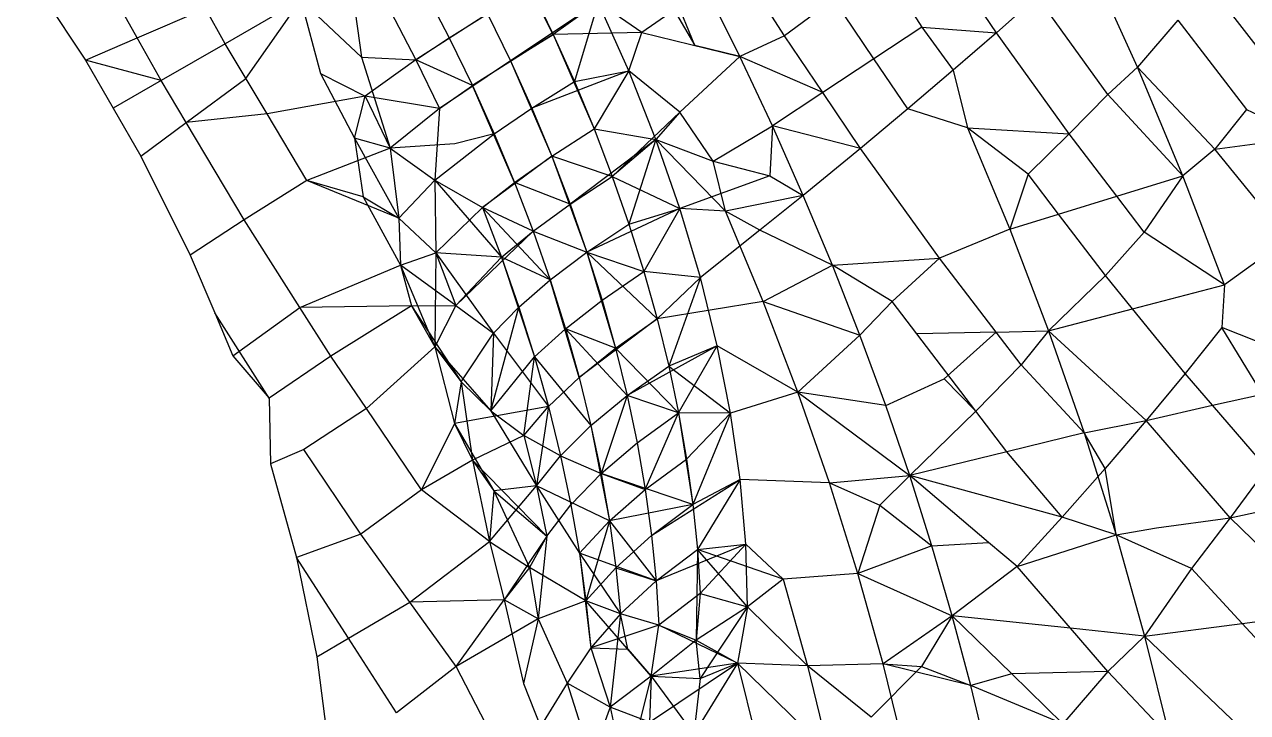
# Model space of a CAD drawing. Header units: inches. Extents: x 17 to 4615, y 5 to 3256.
# Drawn here: x 3233.768 to 3234.634, y 2581.059 to 2581.546 of the extents above; entities that cross this region are included whole.
import ezdxf

# ---------------------------------------------------------------- set-up
doc = ezdxf.new("R2010")
doc.units = ezdxf.units.IN
doc.header["$MEASUREMENT"] = 0

msp = doc.modelspace()

# ---------------------------------------------------------------- linework, layer by layer
for p, q in [((3234.30571, 2581.53834), (3234.25392, 2581.6198)), ((3234.45575, 2581.54055), (3234.40609, 2581.61394)), ((3233.84768, 2581.53693), (3233.80863, 2581.60683)), ((3234.14205, 2581.53936), (3234.10892, 2581.60511)), ((3234.24223, 2581.5315), (3234.21628, 2581.5952)), ((3234.37413, 2581.58953), (3234.40309, 2581.54463)), ((3234.55555, 2581.51631), (3234.52102, 2581.59286)), ((3233.76784, 2581.5863), (3233.81098, 2581.52105)), ((3233.99801, 2581.5837), (3234.00642, 2581.52325)), ((3234.05096, 2581.57055), (3234.06846, 2581.53705)), ((3234.12597, 2581.57242), (3234.14205, 2581.53936)), ((3234.2502, 2581.57225), (3234.20474, 2581.5407)), ((3234.27429, 2581.52364), (3234.2502, 2581.57225)), ((3234.66927, 2581.49307), (3234.61002, 2581.56964)), ((3233.96348, 2581.56374), (3233.90992, 2581.53282)), ((3233.92457, 2581.50826), (3233.96348, 2581.56374)), ((3233.96348, 2581.56374), (3234.00642, 2581.52325)), ((3233.96348, 2581.56374), (3233.9774, 2581.5118)), ((3234.17392, 2581.562), (3234.11182, 2581.52071)), ((3234.17392, 2581.562), (3234.14205, 2581.53936)), ((3234.17392, 2581.562), (3234.15709, 2581.50604)), ((3234.19552, 2581.51362), (3234.17392, 2581.562)), ((3234.20474, 2581.5407), (3234.17392, 2581.562)), ((3234.34062, 2581.56431), (3234.30571, 2581.53834)), ((3234.36912, 2581.52218), (3234.34062, 2581.56431)), ((3234.48464, 2581.56625), (3234.45575, 2581.54055)), ((3234.53462, 2581.49675), (3234.48464, 2581.56625)), ((3233.84768, 2581.53693), (3233.89596, 2581.55781)), ((3233.90992, 2581.53282), (3233.89596, 2581.55781)), ((3234.02697, 2581.55575), (3234.04483, 2581.52151)), ((3234.09561, 2581.55406), (3234.04483, 2581.52151)), ((3234.06846, 2581.53705), (3234.09561, 2581.55406)), ((3234.09561, 2581.55406), (3234.11182, 2581.52071)), ((3234.22771, 2581.55664), (3234.24223, 2581.5315)), ((3234.40309, 2581.54463), (3234.36912, 2581.52218)), ((3234.40309, 2581.54463), (3234.45575, 2581.54055)), ((3234.40309, 2581.54463), (3234.42521, 2581.51402)), ((3234.58425, 2581.54958), (3234.55555, 2581.51631)), ((3234.58425, 2581.54958), (3234.63276, 2581.48611)), ((3233.81098, 2581.52105), (3233.84768, 2581.53693)), ((3233.86458, 2581.50667), (3233.84768, 2581.53693)), ((3234.04483, 2581.52151), (3234.06846, 2581.53705)), ((3234.06846, 2581.53705), (3234.08493, 2581.50317)), ((3234.14205, 2581.53936), (3234.08493, 2581.50317)), ((3234.11182, 2581.52071), (3234.14205, 2581.53936)), ((3234.20474, 2581.5407), (3234.14205, 2581.53936)), ((3234.14205, 2581.53936), (3234.15709, 2581.50604)), ((3234.14205, 2581.53936), (3234.17105, 2581.47248)), ((3234.19552, 2581.51362), (3234.20474, 2581.5407)), ((3234.20474, 2581.5407), (3234.27429, 2581.52364)), ((3234.30571, 2581.53834), (3234.27429, 2581.52364)), ((3234.33285, 2581.49821), (3234.30571, 2581.53834)), ((3234.45575, 2581.54055), (3234.42521, 2581.51402)), ((3234.50723, 2581.46896), (3234.45575, 2581.54055)), ((3233.90992, 2581.53282), (3233.86458, 2581.50667)), ((3233.93957, 2581.48313), (3233.90992, 2581.53282)), ((3234.27429, 2581.52364), (3234.24223, 2581.5315)), ((3233.81098, 2581.52105), (3233.83061, 2581.48705)), ((3233.86458, 2581.50667), (3233.81098, 2581.52105)), ((3234.00642, 2581.52325), (3234.02677, 2581.45895)), ((3234.00642, 2581.52325), (3234.04483, 2581.52151)), ((3234.04483, 2581.52151), (3234.00897, 2581.4956)), ((3234.04483, 2581.52151), (3234.06164, 2581.48691)), ((3234.08493, 2581.50317), (3234.04483, 2581.52151)), ((3234.11182, 2581.52071), (3234.06164, 2581.48691)), ((3234.08493, 2581.50317), (3234.11182, 2581.52071)), ((3234.11182, 2581.52071), (3234.12701, 2581.48705)), ((3234.11182, 2581.52071), (3234.14112, 2581.45319)), ((3234.27429, 2581.52364), (3234.2318, 2581.48441)), ((3234.29727, 2581.47469), (3234.27429, 2581.52364)), ((3234.33285, 2581.49821), (3234.27429, 2581.52364)), ((3234.36912, 2581.52218), (3234.33285, 2581.49821)), ((3234.39314, 2581.48666), (3234.36912, 2581.52218)), ((3233.9774, 2581.5118), (3234.0014, 2581.46583)), ((3233.9774, 2581.5118), (3234.00897, 2581.4956)), ((3234.19552, 2581.51362), (3234.12701, 2581.48705)), ((3234.15709, 2581.50604), (3234.19552, 2581.51362)), ((3234.19552, 2581.51362), (3234.17105, 2581.47248)), ((3234.21484, 2581.46487), (3234.19552, 2581.51362)), ((3234.2318, 2581.48441), (3234.19552, 2581.51362)), ((3234.42521, 2581.51402), (3234.39314, 2581.48666)), ((3234.42521, 2581.51402), (3234.43527, 2581.47328)), ((3234.55555, 2581.51631), (3234.53462, 2581.49675)), ((3234.58764, 2581.43928), (3234.55555, 2581.51631)), ((3234.61038, 2581.45812), (3234.55555, 2581.51631)), ((3233.86458, 2581.50667), (3233.83061, 2581.48705)), ((3233.88234, 2581.4769), (3233.86458, 2581.50667)), ((3233.88234, 2581.4769), (3233.92457, 2581.50826)), ((3234.06164, 2581.48691), (3234.08493, 2581.50317)), ((3234.08493, 2581.50317), (3234.10036, 2581.46897)), ((3234.11469, 2581.43458), (3234.08493, 2581.50317)), ((3234.12701, 2581.48705), (3234.15709, 2581.50604)), ((3234.15709, 2581.50604), (3234.17105, 2581.47248)), ((3234.00897, 2581.4956), (3233.93957, 2581.48313)), ((3234.0014, 2581.46583), (3234.00897, 2581.4956)), ((3234.00897, 2581.4956), (3234.02677, 2581.45895)), ((3234.06164, 2581.48691), (3234.00897, 2581.4956)), ((3234.33285, 2581.49821), (3234.29727, 2581.47469)), ((3234.35961, 2581.45863), (3234.33285, 2581.49821)), ((3234.53462, 2581.49675), (3234.50723, 2581.46896)), ((3234.58764, 2581.43928), (3234.53462, 2581.49675)), ((3233.83061, 2581.48705), (3233.85023, 2581.45306)), ((3233.93957, 2581.48313), (3233.88234, 2581.4769)), ((3233.96767, 2581.43602), (3233.93957, 2581.48313)), ((3234.06164, 2581.48691), (3234.02677, 2581.45895)), ((3234.06164, 2581.48691), (3234.05839, 2581.43629)), ((3234.10036, 2581.46897), (3234.12701, 2581.48705)), ((3234.12701, 2581.48705), (3234.14112, 2581.45319)), ((3234.2318, 2581.48441), (3234.18393, 2581.43883)), ((3234.2318, 2581.48441), (3234.21484, 2581.46487)), ((3234.25538, 2581.44953), (3234.2318, 2581.48441)), ((3234.39314, 2581.48666), (3234.35961, 2581.45863)), ((3234.43527, 2581.47328), (3234.39314, 2581.48666)), ((3234.63276, 2581.48611), (3234.61038, 2581.45812)), ((3234.63276, 2581.48611), (3234.67442, 2581.46682)), ((3233.85023, 2581.45306), (3233.88234, 2581.4769)), ((3233.92337, 2581.40812), (3233.88234, 2581.4769)), ((3234.25538, 2581.44953), (3234.29727, 2581.47469)), ((3234.29727, 2581.47469), (3234.29546, 2581.43931)), ((3234.31911, 2581.42543), (3234.29727, 2581.47469)), ((3234.35961, 2581.45863), (3234.29727, 2581.47469)), ((3234.0014, 2581.46583), (3234.03275, 2581.40923)), ((3234.0014, 2581.46583), (3234.00757, 2581.42449)), ((3234.02677, 2581.45895), (3234.0014, 2581.46583)), ((3234.05839, 2581.43629), (3234.10036, 2581.46897)), ((3234.10036, 2581.46897), (3234.0725, 2581.46188)), ((3234.10036, 2581.46897), (3234.11469, 2581.43458)), ((3234.14112, 2581.45319), (3234.17105, 2581.47248)), ((3234.17105, 2581.47248), (3234.18393, 2581.43883)), ((3234.17105, 2581.47248), (3234.21484, 2581.46487)), ((3234.43527, 2581.47328), (3234.46518, 2581.40147)), ((3234.47819, 2581.44033), (3234.43527, 2581.47328)), ((3234.43527, 2581.47328), (3234.50723, 2581.46896)), ((3234.50723, 2581.46896), (3234.47819, 2581.44033)), ((3234.54092, 2581.42486), (3234.50723, 2581.46896)), ((3234.61038, 2581.45812), (3234.67442, 2581.46682)), ((3234.02677, 2581.45895), (3233.96767, 2581.43602)), ((3234.0725, 2581.46188), (3234.02677, 2581.45895)), ((3234.02677, 2581.45895), (3234.03275, 2581.40923)), ((3234.02677, 2581.45895), (3234.05839, 2581.43629)), ((3234.21484, 2581.46487), (3234.15411, 2581.4192)), ((3234.21484, 2581.46487), (3234.18393, 2581.43883)), ((3234.21484, 2581.46487), (3234.19567, 2581.40512)), ((3234.23178, 2581.41602), (3234.21484, 2581.46487)), ((3234.26404, 2581.41414), (3234.21484, 2581.46487)), ((3234.21484, 2581.46487), (3234.25538, 2581.44953)), ((3234.35961, 2581.45863), (3234.31911, 2581.42543)), ((3234.4155, 2581.38089), (3234.35961, 2581.45863)), ((3234.61038, 2581.45812), (3234.58764, 2581.43928)), ((3234.66196, 2581.3946), (3234.61038, 2581.45812)), ((3233.85023, 2581.45306), (3233.88517, 2581.38308)), ((3234.14112, 2581.45319), (3234.09203, 2581.41687)), ((3234.11469, 2581.43458), (3234.14112, 2581.45319)), ((3234.14112, 2581.45319), (3234.15411, 2581.4192)), ((3234.14112, 2581.45319), (3234.16596, 2581.38517)), ((3234.18393, 2581.43883), (3234.14112, 2581.45319)), ((3234.25538, 2581.44953), (3234.29546, 2581.43931)), ((3234.26404, 2581.41414), (3234.25538, 2581.44953)), ((3234.47819, 2581.44033), (3234.46518, 2581.40147)), ((3234.49973, 2581.41214), (3234.47819, 2581.44033)), ((3233.96767, 2581.43602), (3233.92337, 2581.40812)), ((3234.03275, 2581.40923), (3233.96767, 2581.43602)), ((3234.00757, 2581.42449), (3233.96767, 2581.43602)), ((3234.05839, 2581.43629), (3234.03275, 2581.40923)), ((3234.05839, 2581.43629), (3234.09203, 2581.41687)), ((3234.05839, 2581.43629), (3234.10552, 2581.3816)), ((3234.05839, 2581.43629), (3234.05895, 2581.38479)), ((3234.09203, 2581.41687), (3234.11469, 2581.43458)), ((3234.11469, 2581.43458), (3234.12787, 2581.40006)), ((3234.15411, 2581.4192), (3234.11469, 2581.43458)), ((3234.15411, 2581.4192), (3234.18393, 2581.43883)), ((3234.18393, 2581.43883), (3234.19567, 2581.40512)), ((3234.18393, 2581.43883), (3234.23178, 2581.41602)), ((3234.29546, 2581.43931), (3234.23178, 2581.41602)), ((3234.29546, 2581.43931), (3234.31911, 2581.42543)), ((3234.54092, 2581.42486), (3234.58764, 2581.43928)), ((3234.58764, 2581.43928), (3234.56043, 2581.39933)), ((3234.6172, 2581.36196), (3234.58764, 2581.43928)), ((3234.00757, 2581.42449), (3234.03392, 2581.37594)), ((3234.00757, 2581.42449), (3234.03275, 2581.40923)), ((3234.31911, 2581.42543), (3234.26404, 2581.41414)), ((3234.31911, 2581.42543), (3234.28844, 2581.40065)), ((3234.33976, 2581.37598), (3234.31911, 2581.42543)), ((3234.49973, 2581.41214), (3234.54092, 2581.42486)), ((3234.56043, 2581.39933), (3234.54092, 2581.42486)), ((3234.05895, 2581.38479), (3234.09203, 2581.41687)), ((3234.09203, 2581.41687), (3234.10552, 2581.3816)), ((3234.09203, 2581.41687), (3234.13991, 2581.3655)), ((3234.12787, 2581.40006), (3234.09203, 2581.41687)), ((3234.12787, 2581.40006), (3234.15411, 2581.4192)), ((3234.15411, 2581.4192), (3234.16596, 2581.38517)), ((3234.23178, 2581.41602), (3234.16596, 2581.38517)), ((3234.19567, 2581.40512), (3234.23178, 2581.41602)), ((3234.23178, 2581.41602), (3234.20625, 2581.37143)), ((3234.24625, 2581.36727), (3234.23178, 2581.41602)), ((3234.26404, 2581.41414), (3234.23178, 2581.41602)), ((3234.29066, 2581.3502), (3234.26404, 2581.41414)), ((3234.28844, 2581.40065), (3234.26404, 2581.41414)), ((3233.92337, 2581.40812), (3233.88517, 2581.38308)), ((3233.96283, 2581.34602), (3233.92337, 2581.40812)), ((3234.03275, 2581.40923), (3234.05895, 2581.38479)), ((3234.03275, 2581.40923), (3234.03392, 2581.37594)), ((3234.16596, 2581.38517), (3234.19567, 2581.40512)), ((3234.19567, 2581.40512), (3234.20625, 2581.37143)), ((3234.46518, 2581.40147), (3234.49973, 2581.41214)), ((3234.53293, 2581.3687), (3234.49973, 2581.41214)), ((3234.12787, 2581.40006), (3234.07321, 2581.34747)), ((3234.10552, 2581.3816), (3234.12787, 2581.40006)), ((3234.12787, 2581.40006), (3234.13991, 2581.3655)), ((3234.12787, 2581.40006), (3234.16596, 2581.38517)), ((3234.28844, 2581.40065), (3234.24625, 2581.36727)), ((3234.33976, 2581.37598), (3234.28844, 2581.40065)), ((3234.46518, 2581.40147), (3234.4155, 2581.38089)), ((3234.46518, 2581.40147), (3234.49273, 2581.3294)), ((3234.56043, 2581.39933), (3234.53293, 2581.3687)), ((3234.6172, 2581.36196), (3234.56043, 2581.39933)), ((3234.66196, 2581.3946), (3234.6172, 2581.36196)), ((3233.88517, 2581.38308), (3233.90251, 2581.34224)), ((3234.03392, 2581.37594), (3234.05895, 2581.38479)), ((3234.05895, 2581.38479), (3234.05841, 2581.3181)), ((3234.05895, 2581.38479), (3234.07321, 2581.34747)), ((3234.05895, 2581.38479), (3234.09986, 2581.32778)), ((3234.10552, 2581.3816), (3234.05895, 2581.38479)), ((3234.07321, 2581.34747), (3234.10552, 2581.3816)), ((3234.10552, 2581.3816), (3234.11782, 2581.34629)), ((3234.10552, 2581.3816), (3234.12889, 2581.31102)), ((3234.13991, 2581.3655), (3234.10552, 2581.3816)), ((3234.13991, 2581.3655), (3234.16596, 2581.38517)), ((3234.16596, 2581.38517), (3234.17664, 2581.35117)), ((3234.16596, 2581.38517), (3234.18614, 2581.31729)), ((3234.21566, 2581.33787), (3234.16596, 2581.38517)), ((3234.16596, 2581.38517), (3234.20625, 2581.37143)), ((3234.33976, 2581.37598), (3234.4155, 2581.38089)), ((3234.4155, 2581.38089), (3234.38199, 2581.3502)), ((3234.45551, 2581.32855), (3234.4155, 2581.38089)), ((3233.96283, 2581.34602), (3234.03392, 2581.37594)), ((3234.03392, 2581.37594), (3234.05841, 2581.3181)), ((3234.03392, 2581.37594), (3234.04181, 2581.34726)), ((3234.07321, 2581.34747), (3234.03392, 2581.37594)), ((3234.17664, 2581.35117), (3234.20625, 2581.37143)), ((3234.20625, 2581.37143), (3234.21566, 2581.33787)), ((3234.24625, 2581.36727), (3234.20625, 2581.37143)), ((3234.29066, 2581.3502), (3234.33976, 2581.37598)), ((3234.35922, 2581.32637), (3234.33976, 2581.37598)), ((3234.38199, 2581.3502), (3234.33976, 2581.37598)), ((3234.11782, 2581.34629), (3234.13991, 2581.3655)), ((3234.13991, 2581.3655), (3234.15077, 2581.33095)), ((3234.16041, 2581.29653), (3234.13991, 2581.3655)), ((3234.21566, 2581.33787), (3234.24625, 2581.36727)), ((3234.24625, 2581.36727), (3234.22383, 2581.30452)), ((3234.25821, 2581.31888), (3234.24625, 2581.36727)), ((3234.53293, 2581.3687), (3234.49273, 2581.3294)), ((3234.55222, 2581.34496), (3234.53293, 2581.3687)), ((3234.55222, 2581.34496), (3234.6172, 2581.36196)), ((3234.6172, 2581.36196), (3234.61522, 2581.33186)), ((3233.9154, 2581.31185), (3233.96283, 2581.34602)), ((3234.04181, 2581.34726), (3233.96283, 2581.34602)), ((3233.9848, 2581.31146), (3233.96283, 2581.34602)), ((3234.04181, 2581.34726), (3233.9848, 2581.31146)), ((3234.04181, 2581.34726), (3234.07321, 2581.34747)), ((3234.04181, 2581.34726), (3234.07703, 2581.29341)), ((3234.04181, 2581.34726), (3234.05841, 2581.3181)), ((3234.07321, 2581.34747), (3234.05841, 2581.3181)), ((3234.07321, 2581.34747), (3234.09986, 2581.32778)), ((3234.09796, 2581.27276), (3234.11782, 2581.34629)), ((3234.09986, 2581.32778), (3234.11782, 2581.34629)), ((3234.11782, 2581.34629), (3234.12889, 2581.31102)), ((3234.15077, 2581.33095), (3234.17664, 2581.35117)), ((3234.17664, 2581.35117), (3234.18614, 2581.31729)), ((3234.29066, 2581.3502), (3234.21566, 2581.33787)), ((3234.3152, 2581.28603), (3234.29066, 2581.3502)), ((3234.29066, 2581.3502), (3234.35922, 2581.32637)), ((3234.38199, 2581.3502), (3234.35922, 2581.32637)), ((3234.3995, 2581.32728), (3234.38199, 2581.3502)), ((3234.49273, 2581.3294), (3234.55222, 2581.34496)), ((3234.58932, 2581.29927), (3234.55222, 2581.34496)), ((3233.94097, 2581.28172), (3233.90251, 2581.34224)), ((3233.90251, 2581.34224), (3233.9154, 2581.31185)), ((3234.21566, 2581.33787), (3234.16041, 2581.29653)), ((3234.18614, 2581.31729), (3234.21566, 2581.33787)), ((3234.21566, 2581.33787), (3234.22383, 2581.30452)), ((3234.07703, 2581.29341), (3234.09986, 2581.32778)), ((3234.09986, 2581.32778), (3234.09796, 2581.27276)), ((3234.09986, 2581.32778), (3234.13875, 2581.27587)), ((3234.12889, 2581.31102), (3234.15077, 2581.33095)), ((3234.15077, 2581.33095), (3234.16041, 2581.29653)), ((3234.15077, 2581.33095), (3234.1944, 2581.28361)), ((3234.18614, 2581.31729), (3234.15077, 2581.33095)), ((3234.45551, 2581.32855), (3234.3995, 2581.32728)), ((3234.44124, 2581.27266), (3234.3995, 2581.32728)), ((3234.41877, 2581.29555), (3234.45551, 2581.32855)), ((3234.45551, 2581.32855), (3234.49273, 2581.3294)), ((3234.47329, 2581.30529), (3234.45551, 2581.32855)), ((3234.49273, 2581.3294), (3234.47329, 2581.30529)), ((3234.49273, 2581.3294), (3234.51787, 2581.2572)), ((3234.56181, 2581.26594), (3234.49273, 2581.3294)), ((3234.61522, 2581.33186), (3234.58932, 2581.29927)), ((3234.64415, 2581.28453), (3234.61522, 2581.33186)), ((3234.69404, 2581.3004), (3234.61522, 2581.33186)), ((3234.25821, 2581.31888), (3234.1944, 2581.28361)), ((3234.25821, 2581.31888), (3234.22383, 2581.30452)), ((3234.2308, 2581.27144), (3234.25821, 2581.31888)), ((3234.26757, 2581.27111), (3234.25821, 2581.31888)), ((3234.3152, 2581.28603), (3234.25821, 2581.31888)), ((3234.35922, 2581.32637), (3234.3152, 2581.28603)), ((3234.37746, 2581.27665), (3234.35922, 2581.32637)), ((3233.9154, 2581.31185), (3233.94097, 2581.28172)), ((3233.9848, 2581.31146), (3233.94097, 2581.28172)), ((3234.00985, 2581.27441), (3233.9848, 2581.31146)), ((3234.05841, 2581.3181), (3234.00985, 2581.27441)), ((3234.05841, 2581.3181), (3234.07703, 2581.29341)), ((3234.05841, 2581.3181), (3234.09796, 2581.27276)), ((3234.05841, 2581.3181), (3234.07233, 2581.26374)), ((3234.09796, 2581.27276), (3234.12889, 2581.31102)), ((3234.12135, 2581.25547), (3234.12889, 2581.31102)), ((3234.12889, 2581.31102), (3234.13875, 2581.27587)), ((3234.12889, 2581.31102), (3234.16881, 2581.26233)), ((3234.16041, 2581.29653), (3234.18614, 2581.31729)), ((3234.18614, 2581.31729), (3234.1944, 2581.28361)), ((3234.18614, 2581.31729), (3234.2308, 2581.27144)), ((3234.1944, 2581.28361), (3234.22383, 2581.30452)), ((3234.22383, 2581.30452), (3234.2308, 2581.27144)), ((3234.22383, 2581.30452), (3234.26757, 2581.27111)), ((3234.47329, 2581.30529), (3234.44124, 2581.27266)), ((3234.51787, 2581.2572), (3234.47329, 2581.30529)), ((3234.07703, 2581.29341), (3234.07233, 2581.26374)), ((3234.07703, 2581.29341), (3234.09796, 2581.27276)), ((3234.07703, 2581.29341), (3234.08502, 2581.2378)), ((3234.13875, 2581.27587), (3234.16041, 2581.29653)), ((3234.16041, 2581.29653), (3234.16881, 2581.26233)), ((3234.37746, 2581.27665), (3234.41877, 2581.29555)), ((3234.44124, 2581.27266), (3234.41877, 2581.29555)), ((3234.58932, 2581.29927), (3234.56181, 2581.26594)), ((3234.60867, 2581.27685), (3234.58932, 2581.29927)), ((3234.3152, 2581.28603), (3234.26757, 2581.27111)), ((3234.33758, 2581.22178), (3234.3152, 2581.28603)), ((3234.37746, 2581.27665), (3234.3152, 2581.28603)), ((3234.3152, 2581.28603), (3234.39444, 2581.22692)), ((3234.60867, 2581.27685), (3234.64415, 2581.28453)), ((3233.94097, 2581.28172), (3233.94199, 2581.23523)), ((3234.13875, 2581.27587), (3234.07233, 2581.26374)), ((3234.12135, 2581.25547), (3234.13875, 2581.27587)), ((3234.13875, 2581.27587), (3234.13016, 2581.21961)), ((3234.13875, 2581.27587), (3234.14731, 2581.24093)), ((3234.16881, 2581.26233), (3234.1944, 2581.28361)), ((3234.1944, 2581.28361), (3234.17595, 2581.2284)), ((3234.1944, 2581.28361), (3234.20143, 2581.2502)), ((3234.2308, 2581.27144), (3234.1944, 2581.28361)), ((3234.39444, 2581.22692), (3234.37746, 2581.27665)), ((3234.56181, 2581.26594), (3234.60867, 2581.27685)), ((3234.6472, 2581.23222), (3234.60867, 2581.27685)), ((3234.00985, 2581.27441), (3233.96551, 2581.24544)), ((3234.04878, 2581.21686), (3234.00985, 2581.27441)), ((3234.09796, 2581.27276), (3234.12135, 2581.25547)), ((3234.09796, 2581.27276), (3234.13016, 2581.21961)), ((3234.20143, 2581.2502), (3234.2308, 2581.27144)), ((3234.2072, 2581.21717), (3234.2308, 2581.27144)), ((3234.2308, 2581.27144), (3234.23652, 2581.23871)), ((3234.2308, 2581.27144), (3234.24099, 2581.20643)), ((3234.26757, 2581.27111), (3234.2308, 2581.27144)), ((3234.23652, 2581.23871), (3234.26757, 2581.27111)), ((3234.26757, 2581.27111), (3234.24099, 2581.20643)), ((3234.27431, 2581.22422), (3234.26757, 2581.27111)), ((3234.44124, 2581.27266), (3234.39444, 2581.22692)), ((3234.46318, 2581.24378), (3234.44124, 2581.27266)), ((3234.07233, 2581.26374), (3234.04878, 2581.21686)), ((3234.07233, 2581.26374), (3234.09997, 2581.21626)), ((3234.07233, 2581.26374), (3234.08502, 2581.2378)), ((3234.14731, 2581.24093), (3234.16881, 2581.26233)), ((3234.16881, 2581.26233), (3234.17595, 2581.2284)), ((3234.16881, 2581.26233), (3234.18182, 2581.19487)), ((3234.51787, 2581.2572), (3234.56181, 2581.26594)), ((3234.56181, 2581.26594), (3234.53278, 2581.23202)), ((3234.6213, 2581.19703), (3234.56181, 2581.26594)), ((3234.12135, 2581.25547), (3234.08502, 2581.2378)), ((3234.12135, 2581.25547), (3234.13016, 2581.21961)), ((3234.14731, 2581.24093), (3234.12135, 2581.25547)), ((3234.17595, 2581.2284), (3234.20143, 2581.2502)), ((3234.20143, 2581.2502), (3234.2072, 2581.21717)), ((3234.51787, 2581.2572), (3234.46318, 2581.24378)), ((3234.51787, 2581.2572), (3234.54053, 2581.18511)), ((3234.53278, 2581.23202), (3234.51787, 2581.2572)), ((3233.96551, 2581.24544), (3233.94199, 2581.23523)), ((3234.00601, 2581.18556), (3233.96551, 2581.24544)), ((3234.13016, 2581.21961), (3234.14731, 2581.24093)), ((3234.14731, 2581.24093), (3234.15461, 2581.20629)), ((3234.14731, 2581.24093), (3234.17595, 2581.2284)), ((3234.46318, 2581.24378), (3234.39444, 2581.22692)), ((3234.50225, 2581.19754), (3234.46318, 2581.24378)), ((3233.94199, 2581.23523), (3233.9605, 2581.16888)), ((3234.08502, 2581.2378), (3234.04878, 2581.21686)), ((3234.08502, 2581.2378), (3234.0971, 2581.18039)), ((3234.08502, 2581.2378), (3234.09997, 2581.21626)), ((3234.08502, 2581.2378), (3234.13765, 2581.18404)), ((3234.2072, 2581.21717), (3234.23652, 2581.23871)), ((3234.23652, 2581.23871), (3234.24099, 2581.20643)), ((3234.53278, 2581.23202), (3234.50225, 2581.19754)), ((3234.54053, 2581.18511), (3234.53278, 2581.23202)), ((3234.6472, 2581.23222), (3234.6213, 2581.19703)), ((3234.15461, 2581.20629), (3234.17595, 2581.2284)), ((3234.17595, 2581.2284), (3234.18182, 2581.19487)), ((3234.24099, 2581.20643), (3234.17595, 2581.2284)), ((3234.17595, 2581.2284), (3234.2072, 2581.21717)), ((3234.21171, 2581.18459), (3234.27431, 2581.22422)), ((3234.27431, 2581.22422), (3234.24099, 2581.20643)), ((3234.27431, 2581.22422), (3234.24418, 2581.17466)), ((3234.27834, 2581.17843), (3234.27431, 2581.22422)), ((3234.33758, 2581.22178), (3234.27431, 2581.22422)), ((3234.33758, 2581.22178), (3234.39444, 2581.22692)), ((3234.39444, 2581.22692), (3234.37318, 2581.20603)), ((3234.41015, 2581.17726), (3234.39444, 2581.22692)), ((3234.50225, 2581.19754), (3234.39444, 2581.22692)), ((3234.4502, 2581.17967), (3234.39444, 2581.22692)), ((3234.04878, 2581.21686), (3234.00601, 2581.18556)), ((3234.0971, 2581.18039), (3234.04878, 2581.21686)), ((3234.0971, 2581.18039), (3234.13016, 2581.21961)), ((3234.09997, 2581.21626), (3234.0971, 2581.18039)), ((3234.13016, 2581.21961), (3234.09997, 2581.21626)), ((3234.09997, 2581.21626), (3234.1252, 2581.16188)), ((3234.09997, 2581.21626), (3234.13765, 2581.18404)), ((3234.13016, 2581.21961), (3234.13765, 2581.18404)), ((3234.13016, 2581.21961), (3234.16061, 2581.172)), ((3234.18182, 2581.19487), (3234.13016, 2581.21961)), ((3234.18182, 2581.19487), (3234.2072, 2581.21717)), ((3234.2072, 2581.21717), (3234.21171, 2581.18459)), ((3234.35775, 2581.15758), (3234.33758, 2581.22178)), ((3234.33758, 2581.22178), (3234.37318, 2581.20603)), ((3234.13765, 2581.18404), (3234.15461, 2581.20629)), ((3234.15461, 2581.20629), (3234.16061, 2581.172)), ((3234.24099, 2581.20643), (3234.18182, 2581.19487)), ((3234.21171, 2581.18459), (3234.24099, 2581.20643)), ((3234.24099, 2581.20643), (3234.24418, 2581.17466)), ((3234.37318, 2581.20603), (3234.35775, 2581.15758)), ((3234.37318, 2581.20603), (3234.41015, 2581.17726)), ((3234.6213, 2581.19703), (3234.66845, 2581.20719)), ((3234.50225, 2581.19754), (3234.47038, 2581.16257)), ((3234.54053, 2581.18511), (3234.50225, 2581.19754)), ((3234.16061, 2581.172), (3234.18182, 2581.19487)), ((3234.18182, 2581.19487), (3234.16529, 2581.13818)), ((3234.18182, 2581.19487), (3234.18639, 2581.16175)), ((3234.18182, 2581.19487), (3234.21494, 2581.15249)), ((3234.54053, 2581.18511), (3234.56902, 2581.19003)), ((3234.56902, 2581.19003), (3234.6213, 2581.19703)), ((3234.6213, 2581.19703), (3234.59385, 2581.16125)), ((3234.69005, 2581.13011), (3234.6213, 2581.19703)), ((3234.00601, 2581.18556), (3233.9605, 2581.16888)), ((3234.04064, 2581.13741), (3234.00601, 2581.18556)), ((3234.04064, 2581.13741), (3234.0971, 2581.18039)), ((3234.0971, 2581.18039), (3234.10726, 2581.13901)), ((3234.0971, 2581.18039), (3234.1252, 2581.16188)), ((3234.13765, 2581.18404), (3234.10726, 2581.13901)), ((3234.13765, 2581.18404), (3234.1252, 2581.16188)), ((3234.13765, 2581.18404), (3234.13154, 2581.1256)), ((3234.18639, 2581.16175), (3234.21171, 2581.18459)), ((3234.21171, 2581.18459), (3234.21494, 2581.15249)), ((3234.47038, 2581.16257), (3234.54053, 2581.18511)), ((3234.54053, 2581.18511), (3234.56064, 2581.11327)), ((3234.59385, 2581.16125), (3234.54053, 2581.18511)), ((3234.16061, 2581.172), (3234.16529, 2581.13818)), ((3234.16061, 2581.172), (3234.18967, 2581.12916)), ((3234.21494, 2581.15249), (3234.16061, 2581.172)), ((3234.16061, 2581.172), (3234.16863, 2581.1049)), ((3234.27834, 2581.17843), (3234.21494, 2581.15249)), ((3234.21494, 2581.15249), (3234.24418, 2581.17466)), ((3234.24418, 2581.17466), (3234.24328, 2581.1105)), ((3234.24418, 2581.17466), (3234.27834, 2581.17843)), ((3234.24418, 2581.17466), (3234.2461, 2581.14347)), ((3234.30493, 2581.15352), (3234.24418, 2581.17466)), ((3234.2797, 2581.13394), (3234.24418, 2581.17466)), ((3234.27834, 2581.17843), (3234.2461, 2581.14347)), ((3234.2797, 2581.13394), (3234.27834, 2581.17843)), ((3234.27834, 2581.17843), (3234.30493, 2581.15352)), ((3234.41015, 2581.17726), (3234.35775, 2581.15758)), ((3234.41015, 2581.17726), (3234.4502, 2581.17967)), ((3234.42456, 2581.12768), (3234.41015, 2581.17726)), ((3234.47038, 2581.16257), (3234.4502, 2581.17967)), ((3233.9605, 2581.16888), (3233.97487, 2581.09866)), ((3233.99722, 2581.11182), (3233.9605, 2581.16888)), ((3234.1252, 2581.16188), (3234.10726, 2581.13901)), ((3234.1252, 2581.16188), (3234.13154, 2581.1256)), ((3234.16529, 2581.13818), (3234.1252, 2581.16188)), ((3234.16529, 2581.13818), (3234.18639, 2581.16175)), ((3234.18639, 2581.16175), (3234.18967, 2581.12916)), ((3234.18639, 2581.16175), (3234.21494, 2581.15249)), ((3234.35775, 2581.15758), (3234.30493, 2581.15352)), ((3234.37567, 2581.09359), (3234.35775, 2581.15758)), ((3234.35775, 2581.15758), (3234.42456, 2581.12768)), ((3234.47038, 2581.16257), (3234.42456, 2581.12768)), ((3234.50814, 2581.11883), (3234.47038, 2581.16257)), ((3234.59385, 2581.16125), (3234.56064, 2581.11327)), ((3234.62966, 2581.12225), (3234.59385, 2581.16125)), ((3234.18967, 2581.12916), (3234.21494, 2581.15249)), ((3234.21494, 2581.15249), (3234.21689, 2581.12102)), ((3234.30493, 2581.15352), (3234.2797, 2581.13394)), ((3234.30493, 2581.15352), (3234.32211, 2581.09219)), ((3233.99722, 2581.11182), (3234.04064, 2581.13741)), ((3234.10726, 2581.13901), (3234.04064, 2581.13741)), ((3234.07347, 2581.09174), (3234.04064, 2581.13741)), ((3234.07347, 2581.09174), (3234.10726, 2581.13901)), ((3234.10726, 2581.13901), (3234.12107, 2581.07966)), ((3234.13154, 2581.1256), (3234.10726, 2581.13901)), ((3234.16529, 2581.13818), (3234.13154, 2581.1256)), ((3234.16529, 2581.13818), (3234.16863, 2581.1049)), ((3234.21151, 2581.08488), (3234.16529, 2581.13818)), ((3234.18967, 2581.12916), (3234.16529, 2581.13818)), ((3234.2461, 2581.14347), (3234.21689, 2581.12102)), ((3234.2461, 2581.14347), (3234.24328, 2581.1105)), ((3234.2461, 2581.14347), (3234.2797, 2581.13394)), ((3234.18967, 2581.12916), (3234.16863, 2581.1049)), ((3234.18967, 2581.12916), (3234.18242, 2581.06288)), ((3234.21689, 2581.12102), (3234.18967, 2581.12916)), ((3234.1948, 2581.10416), (3234.18967, 2581.12916)), ((3234.2797, 2581.13394), (3234.24328, 2581.1105)), ((3234.2797, 2581.13394), (3234.2461, 2581.0832)), ((3234.2797, 2581.13394), (3234.27262, 2581.09412)), ((3234.32211, 2581.09219), (3234.2797, 2581.13394)), ((3234.62966, 2581.12225), (3234.69005, 2581.13011)), ((3234.13154, 2581.1256), (3234.07347, 2581.09174)), ((3234.13154, 2581.1256), (3234.12107, 2581.07966)), ((3234.13154, 2581.1256), (3234.15204, 2581.07997)), ((3234.21689, 2581.12102), (3234.16863, 2581.1049)), ((3234.21151, 2581.08488), (3234.21689, 2581.12102)), ((3234.27262, 2581.09412), (3234.21689, 2581.12102)), ((3234.21689, 2581.12102), (3234.24328, 2581.1105)), ((3234.42456, 2581.12768), (3234.37567, 2581.09359)), ((3234.42456, 2581.12768), (3234.4027, 2581.09166)), ((3234.43766, 2581.0783), (3234.42456, 2581.12768)), ((3234.50814, 2581.11883), (3234.42456, 2581.12768)), ((3234.46664, 2581.08654), (3234.42456, 2581.12768)), ((3234.56064, 2581.11327), (3234.62966, 2581.12225)), ((3234.65637, 2581.09317), (3234.62966, 2581.12225)), ((3233.97487, 2581.09866), (3233.99722, 2581.11182)), ((3234.03122, 2581.05898), (3233.99722, 2581.11182)), ((3234.56064, 2581.11327), (3234.50814, 2581.11883)), ((3234.53453, 2581.08826), (3234.50814, 2581.11883)), ((3234.56064, 2581.11327), (3234.53453, 2581.08826)), ((3234.56064, 2581.11327), (3234.57819, 2581.04185)), ((3234.64042, 2581.03716), (3234.56064, 2581.11327)), ((3234.16863, 2581.1049), (3234.15204, 2581.07997)), ((3234.16863, 2581.1049), (3234.18242, 2581.06288)), ((3234.16863, 2581.1049), (3234.1948, 2581.10416)), ((3234.1948, 2581.10416), (3234.21151, 2581.08488)), ((3234.24328, 2581.1105), (3234.21151, 2581.08488)), ((3234.2461, 2581.0832), (3234.24328, 2581.1105)), ((3234.24328, 2581.1105), (3234.27262, 2581.09412)), ((3233.97487, 2581.09866), (3233.98355, 2581.03034)), ((3234.21017, 2581.05246), (3234.27262, 2581.09412)), ((3234.27262, 2581.09412), (3234.21151, 2581.08488)), ((3234.27262, 2581.09412), (3234.24164, 2581.04394)), ((3234.2461, 2581.0832), (3234.27262, 2581.09412)), ((3234.27262, 2581.09412), (3234.28691, 2581.03592)), ((3234.32211, 2581.09219), (3234.27262, 2581.09412)), ((3234.33706, 2581.03126), (3234.27262, 2581.09412)), ((3234.37567, 2581.09359), (3234.32211, 2581.09219)), ((3234.39129, 2581.03), (3234.37567, 2581.09359)), ((3234.43766, 2581.0783), (3234.37567, 2581.09359)), ((3234.37567, 2581.09359), (3234.4027, 2581.09166)), ((3234.07347, 2581.09174), (3234.03122, 2581.05898)), ((3234.09782, 2581.04482), (3234.07347, 2581.09174)), ((3234.21151, 2581.08488), (3234.18242, 2581.06288)), ((3234.21151, 2581.08488), (3234.19311, 2581.01218)), ((3234.21151, 2581.08488), (3234.21017, 2581.05246)), ((3234.21151, 2581.08488), (3234.2461, 2581.0832)), ((3234.21151, 2581.08488), (3234.24164, 2581.04394)), ((3234.32211, 2581.09219), (3234.33706, 2581.03126)), ((3234.3671, 2581.05583), (3234.32211, 2581.09219)), ((3234.4027, 2581.09166), (3234.3671, 2581.05583)), ((3234.4027, 2581.09166), (3234.43766, 2581.0783)), ((3234.46664, 2581.08654), (3234.43766, 2581.0783)), ((3234.53453, 2581.08826), (3234.46664, 2581.08654)), ((3234.50281, 2581.05118), (3234.46664, 2581.08654)), ((3234.53453, 2581.08826), (3234.50281, 2581.05118)), ((3234.57819, 2581.04185), (3234.53453, 2581.08826)), ((3234.12107, 2581.07966), (3234.13309, 2581.0493)), ((3234.15204, 2581.07997), (3234.13309, 2581.0493)), ((3234.15204, 2581.07997), (3234.16889, 2581.02646)), ((3234.18242, 2581.06288), (3234.15204, 2581.07997)), ((3234.2461, 2581.0832), (3234.24164, 2581.04394)), ((3234.44944, 2581.02914), (3234.43766, 2581.0783)), ((3234.50281, 2581.05118), (3234.43766, 2581.0783)), ((3234.18242, 2581.06288), (3234.16889, 2581.02646)), ((3234.18242, 2581.06288), (3234.19311, 2581.01218)), ((3234.21017, 2581.05246), (3234.18242, 2581.06288))]:
    msp.add_line(p, q)

doc.saveas('drawing.dxf')
